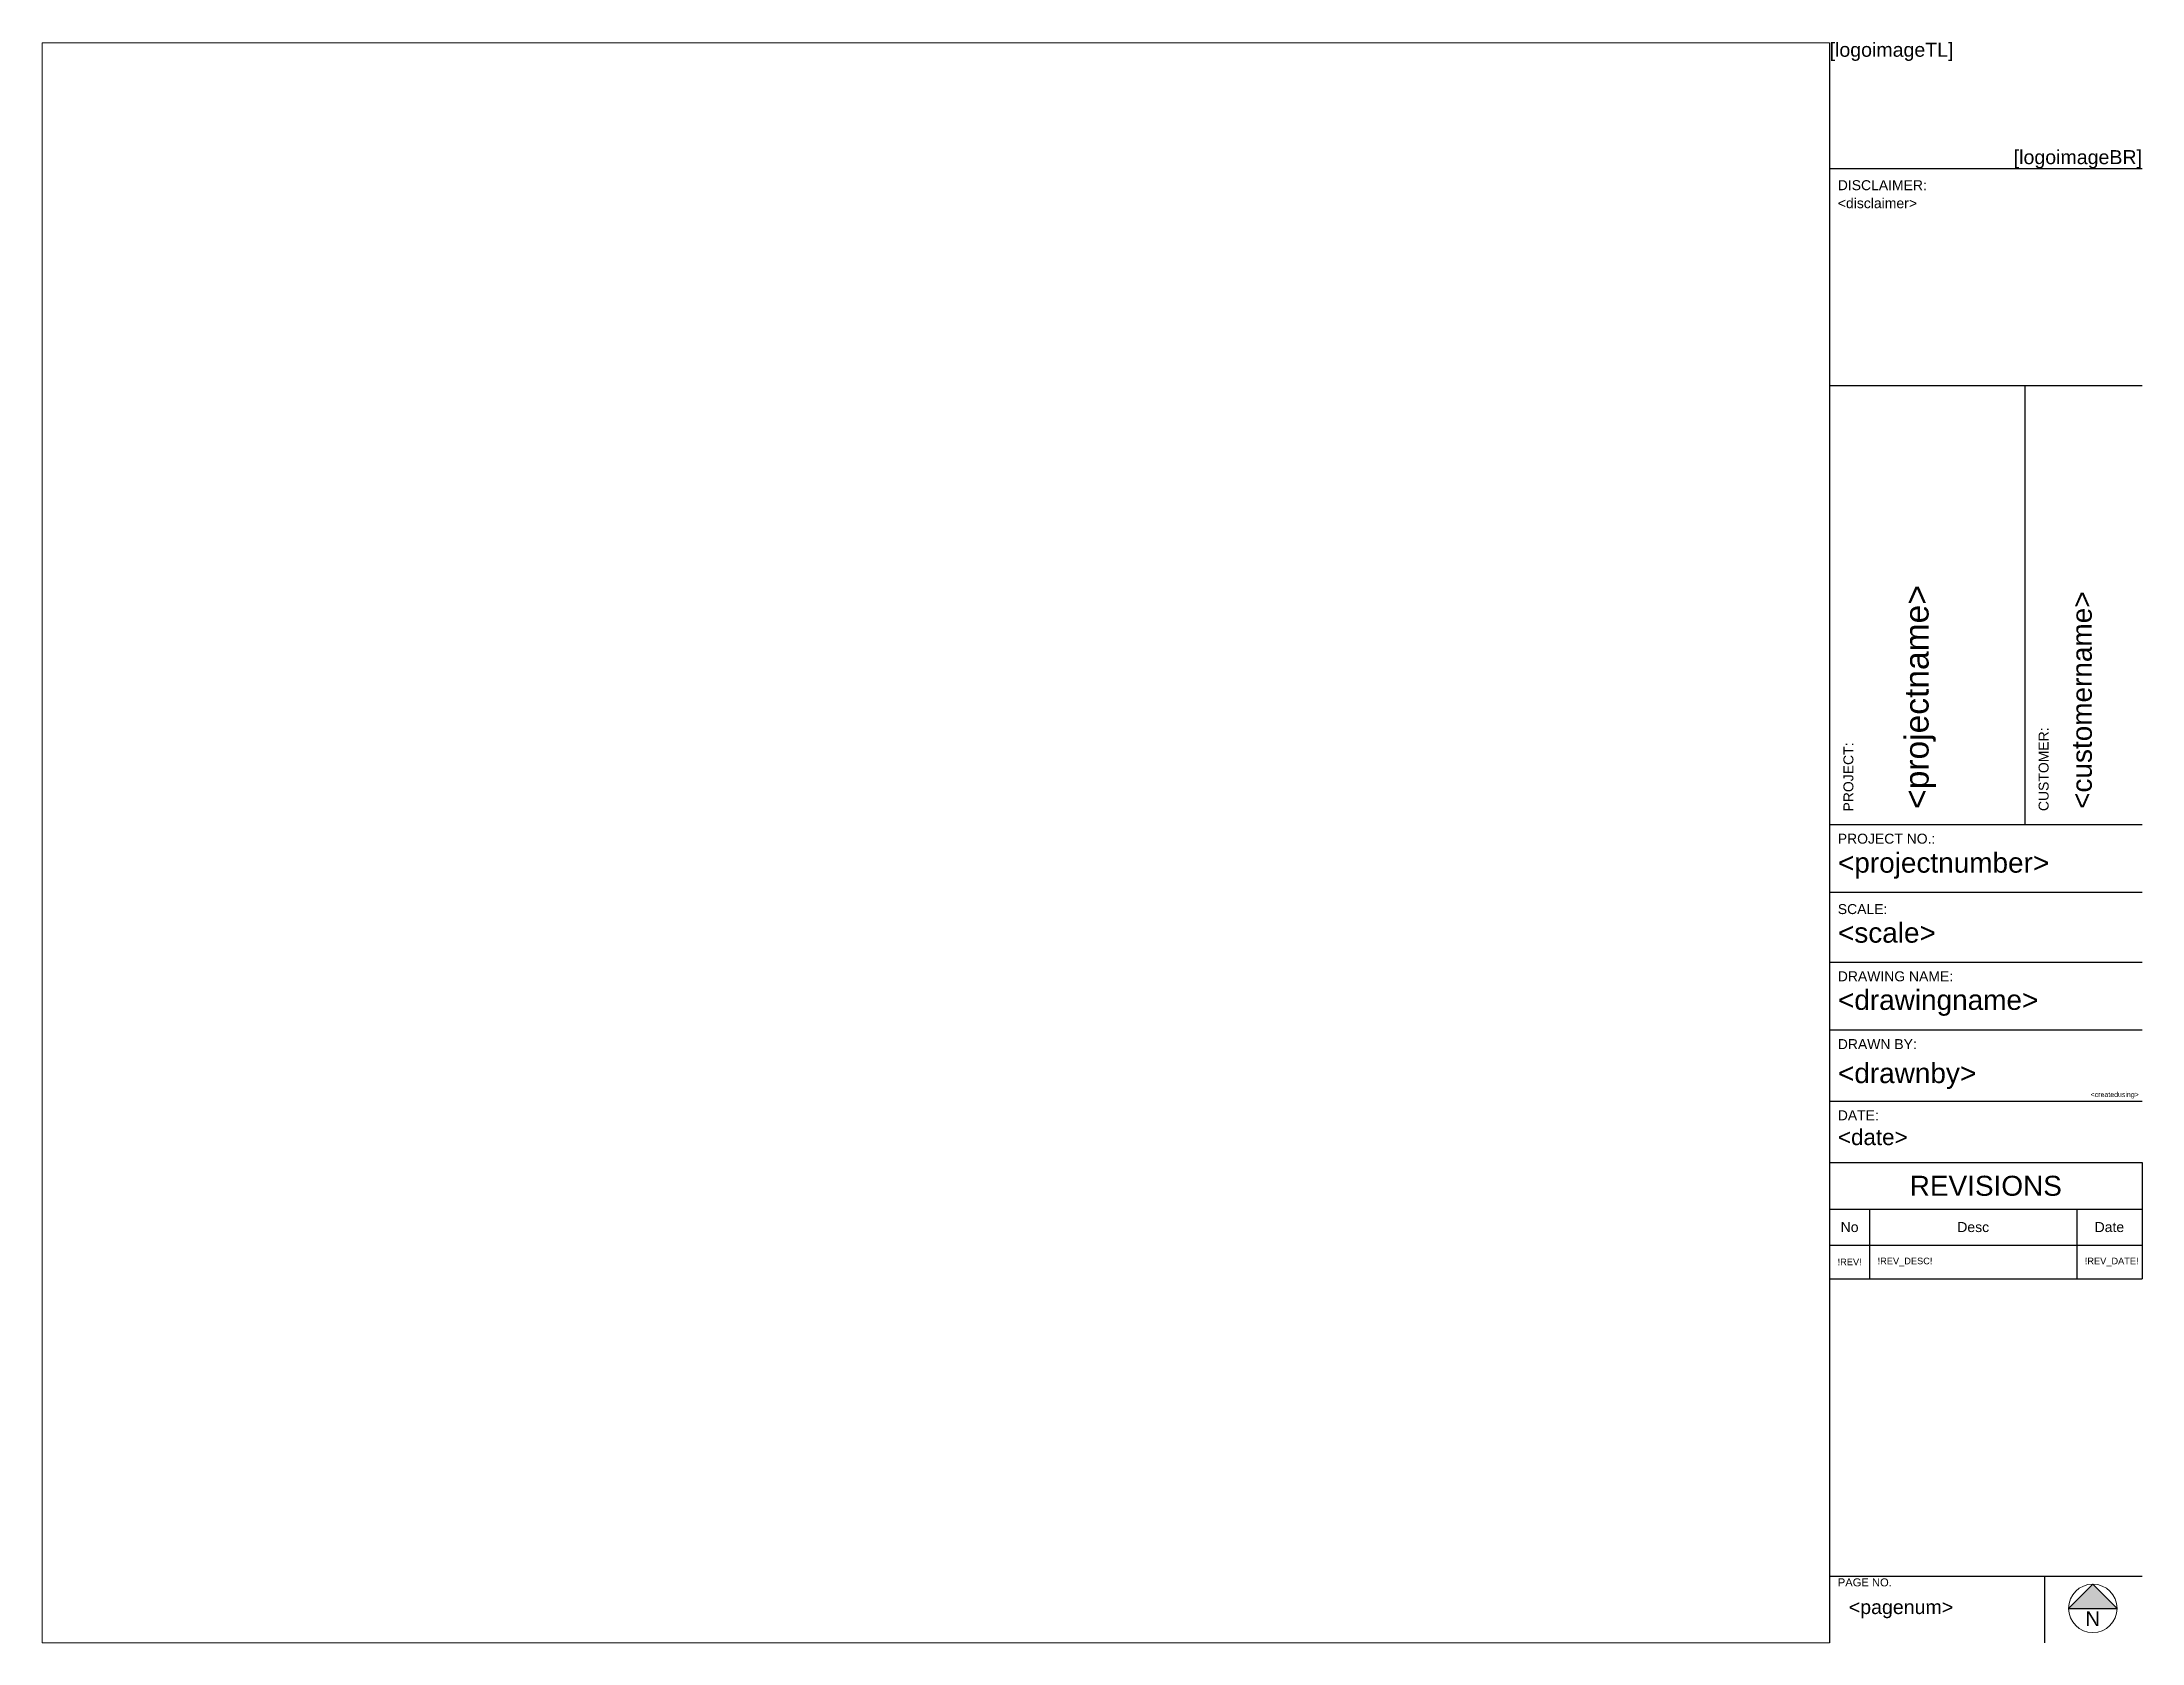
# Paper-space layout 'Blank' of a CAD drawing. Header units: inches. Extents: x 0 to 10.5, y 0 to 8.
import ezdxf
from ezdxf.enums import TextEntityAlignment as Align

# ---------------------------------------------------------------- set-up
doc = ezdxf.new("R2010")
doc.units = ezdxf.units.IN
doc.header["$MEASUREMENT"] = 0
doc.layers.add('VPORT', color=8, linetype='Continuous', plot=False)
doc.styles.add('ARIAL', font='arial.ttf')
doc.styles.get("Standard").update_dxf_attribs({"font": 'arial.ttf'})

# ---------------------------------------------------------------- blocks, each defined once
blk = doc.blocks.new('*T3')
at = {"color": 0, "linetype": 'ByBlock', "lineweight": -2}
for p, q in [((0, 0), (1.562, 0)), ((0, 0), (0, -0.581)), ((1.562, 0), (1.562, -0.581)), ((0, -0.233), (1.562, -0.233)), ((0.2, -0.233), (0.2, -0.581)), ((1.236, -0.233), (1.236, -0.581)), ((0, -0.413), (1.562, -0.413)), ((0, -0.581), (1.562, -0.581))]:
    blk.add_line(p, q, dxfattribs=at)
at = {"color": 0}
for s, insert, char_height, width, attachment_point in [('REVISIONS', (0.781, -0.117), 0.1, 1.46185, 5), ('No', (0.1, -0.323), 0.05, 0.1, 5), ('Desc', (0.718, -0.323), 0.05, 0.93616, 5), ('Date', (1.399, -0.323), 0.05, 0.22569, 5), ('!REV!', (0.04, -0.497), 0.033, 0.12, 4), ('!REV_DESC!', (0.24, -0.497), 0.033, 0.95616, 4), ('!REV_DATE!', (1.276, -0.497), 0.033, 0.24569, 4)]:
    blk.add_mtext(s, dxfattribs=dict(at, insert=insert, char_height=char_height, width=width, attachment_point=attachment_point))
blk = doc.blocks.new('NorthArrow')
h = blk.add_hatch(color=256)
h.dxf.hatch_style = 1
h.paths.add_polyline_path([(0, 0.807), (-0.807, 0), (0.807, 0)])
blk.add_lwpolyline([(0, 0.807), (-0.807, 0), (0.807, 0), (0, 0.807)])
at = {"lineweight": 15}
blk.add_circle((0, 0), 0.807, dxfattribs=at)
blk.add_text('N', height=0.488).set_placement((-0.001, -0.345), align=Align.MIDDLE_CENTER)

psp = doc.layouts.new('Blank')

# ---------------------------------------------------------------- linework, layer by layer
for p, q in [((8.938, 8), (8.938, 0)), ((8.938, 7.372), (10.5, 7.372)), ((8.938, 6.286), (10.5, 6.286)), ((9.916, 4.092), (9.916, 6.286)), ((8.938, 4.092), (10.5, 4.092)), ((8.938, 3.754), (10.5, 3.754)), ((8.938, 3.403), (10.5, 3.403)), ((8.938, 3.066), (10.5, 3.066)), ((8.938, 2.709), (10.5, 2.709)), ((8.938, 2.402), (10.5, 2.402)), ((8.938, 0.334), (10.5, 0.334)), ((10.012, 0.334), (10.012, 0))]:
    psp.add_line(p, q)

# ---------------------------------------------------------------- block references
psp.add_blockref('*T3', (8.938, 2.402))
at = {"xscale": 0.15, "yscale": 0.15, "zscale": 0.15}
psp.add_blockref('NorthArrow', (10.254, 0.173), dxfattribs=at)

# ---------------------------------------------------------------- texts
at = {"style": 'ARIAL'}
for s, height, p in [('DISCLAIMER:', 0.04987, (8.979, 7.263)), ('PROJECT NO.:', 0.04987, (8.979, 3.996)), ('SCALE:', 0.0499, (8.979, 3.644)), ('DRAWING NAME:', 0.04987, (8.979, 3.308)), ('DRAWN BY:', 0.0499, (8.979, 2.969)), ('DATE:', 0.0499, (8.979, 2.613)), ('PAGE NO.', 0.04, (8.979, 0.283))]:
    psp.add_text(s, height=height, dxfattribs=at).set_placement(p)
for s, p in [('CUSTOMER:', (10.033, 4.159)), ('PROJECT:', (9.057, 4.157))]:
    psp.add_text(s, height=0.0499, rotation=90, dxfattribs=at).set_placement(p)
for s, width, heights, insert, char_height, attachment_point in [('[logoimageTL]', 1.56185, [0.628], (8.938, 8), 0.07, 1), ('[logoimageBR]', 1.56185, [0.628], (10.5, 7.372), 0.07, 9), ('<disclaimer>', 1.5209, [0.937], (8.979, 7.223), 0.05, 1), ('<projectnumber>', 1.5199, [0.175], (8.98, 3.951), 0.1, 1), ('<scale>', 1.5199, [0], (8.98, 3.601), 0.1, 1), ('<drawingname>', 1.5199, [0.174], (8.98, 3.265), 0.1, 1), ('<drawnby>', 1.5199, [0], (8.98, 2.899), 0.1, 1), ('<createdusing>', 1.54546, [0], (10.484, 2.722), 0.025, 9), ('<date>', 1.51998, [0], (8.98, 2.569), 0.08, 1), ('<pagenum>', 0.62811, [0.135], (9.295, 0.169), 0.07, 5)]:
    psp.add_mtext_dynamic_manual_height_columns(s, width=width, gutter_width=0.5, heights=heights, dxfattribs=dict(insert=insert, char_height=char_height, attachment_point=attachment_point))
at = {"attachment_point": 1, "rotation": 90}
for s, heights, insert, char_height in [('<projectname>', [0.533], (9.313, 4.17), 0.12), ('<customername>', [0.277], (10.149, 4.17), 0.1)]:
    psp.add_mtext_dynamic_manual_height_columns(s, width=2.11561, gutter_width=0.5, heights=heights, dxfattribs=dict(at, insert=insert, char_height=char_height))

# ---------------------------------------------------------------- viewports
at = {"layer": 'VPORT'}
psp.add_viewport(center=(4.469, 4), size=(8.938, 8), view_center_point=(-470.039, -349.156), view_height=383.99997, dxfattribs=at)

doc.saveas('drawing.dxf')
